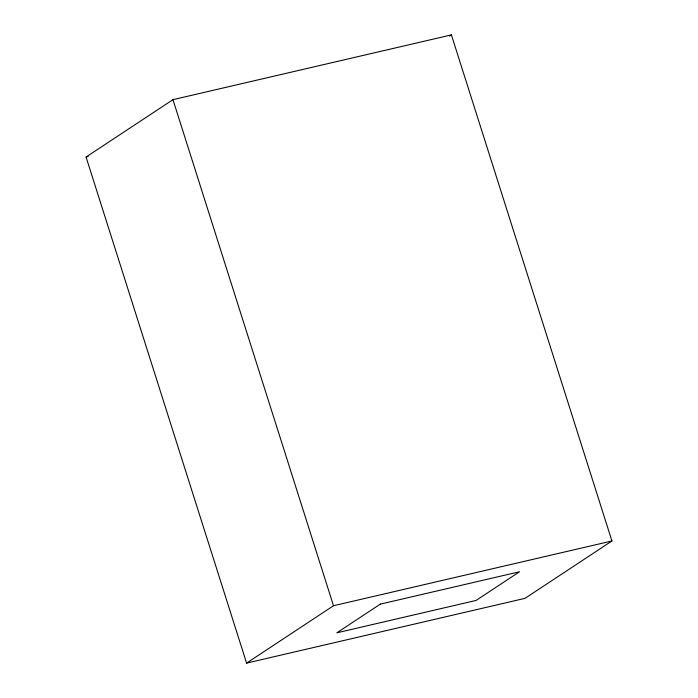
<?xml version="1.0" encoding="UTF-8"?>
<svg xmlns="http://www.w3.org/2000/svg" width="698" height="698" viewBox="0 0 698 698"><rect width="100%" height="100%" fill="white"/><g stroke="black" fill="none" stroke-linecap="round" stroke-linejoin="round"><path stroke-width="1.05" d="M86.063 157.024L172.956 99.657L451.405 34.9L611.937 540.976L525.044 598.343L246.595 663.1L86.063 157.024L88.184 156.535M449.591 36.095L451.405 34.9M246.595 663.1L333.496 605.733L611.937 540.976M172.956 99.657L333.496 605.733M380.305 604.136L336.864 632.816L476.08 600.437L519.53 571.758L380.305 604.136"/></g></svg>
